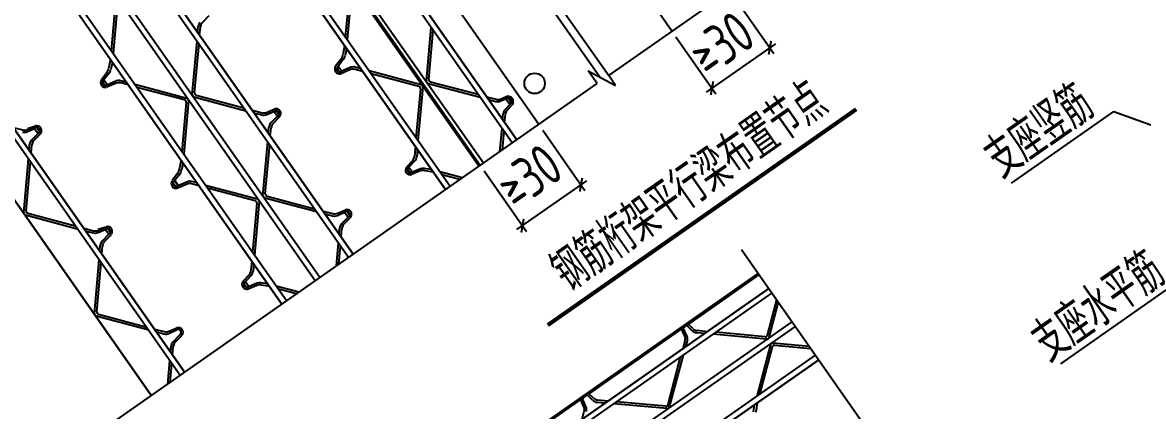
# Model space of a CAD drawing. Header units: millimetres. Extents: x 1089227 to 13101469, y 618865 to 10240562.
# Drawn here: x 2906727 to 2917541, y 4902851 to 4906608 of the extents above; entities that cross this region are included whole.
import ezdxf

# ---------------------------------------------------------------- set-up
doc = ezdxf.new("R2010")
doc.units = ezdxf.units.MM
doc.header["$LTSCALE"] = 1000
doc.header["$PDMODE"] = 3
doc.header["$PDSIZE"] = 200
doc.layers.get('0').update_dxf_attribs({"linetype": 'CONTINUOUS'})
doc.layers.get('Defpoints').update_dxf_attribs({"linetype": 'CONTINUOUS'})
for name, color, linetype in [('DIM', 3, 'CONTINUOUS'), ('文字', 7, 'CONTINUOUS'), ('钢筋桁架', 53, 'CONTINUOUS')]:
    doc.layers.add(name, color=color, linetype=linetype)
doc.styles.add('TSSD_Dimension', font='tssdeng.shx', dxfattribs={"width": 0.75, "bigfont": 'Hztxt.shx'})
doc.styles.add('TSSD_Norm', font='Tssdeng.shx', dxfattribs={"width": 0.7, "bigfont": 'hztxt.shx'})
doc.dimstyles.new('TSSD_100_1', dxfattribs={"dimtxt": 3.5, "dimasz": 1, "dimexe": 1, "dimexo": 2.5, "dimgap": 1, "dimtad": 1, "dimdec": 0, "dimlfac": 100, "dimzin": 0, "dimdsep": 46, "dimtxsty": 'TSSD_Dimension', "dimblk": 'ARCHTICK', "dimblk1": 'ARCHTICK', "dimblk2": 'ARCHTICK', "dimcen": 0, "dimdle": 1, "dimclrt": 7, "dimadec": 0, "dimazin": 0, "dimtfac": 1, "dimtdec": 0, "dimtix": 1, "dimtmove": 2, "dimatfit": 3, "dimfxl": 0, "dimtolj": 1, "dimtzin": 0, "dimarcsym": 0})

# ---------------------------------------------------------------- blocks, each defined once
blk = doc.blocks.new('_ArchTick')
at = {"color": 0, "linetype": 'ByBlock', "const_width": 0.3}
blk.add_lwpolyline([(-0.71, -0.71), (0.71, 0.71)], dxfattribs=at)
blk = doc.blocks.new('*D2438')
at = {"layer": 'Defpoints', "color": 0, "transparency": 16777216}
for p in [(1820987, 3048), (1822020, 3048), (1822020, 1981)]:
    blk.add_point(p, dxfattribs=at)
at = {"layer": 'DIM', "color": 0, "lineweight": -2, "transparency": 16777216}
for p, q in [((1820987, 2948), (1820987, 1881)), ((1822020, 2948), (1822020, 1881)), ((1820887, 1981), (1822120, 1981))]:
    blk.add_line(p, q, dxfattribs=at)
at = {"layer": 'DIM', "color": 0, "lineweight": -2, "transparency": 16777216, "xscale": 100, "yscale": 100, "zscale": 100, "rotation": 180}
blk.add_blockref('_ArchTick', (1820987, 1981), dxfattribs=at)
at = {"layer": 'DIM', "color": 0, "lineweight": -2, "transparency": 16777216, "xscale": 100, "yscale": 100, "zscale": 100}
blk.add_blockref('_ArchTick', (1822020, 1981), dxfattribs=at)
at = {"layer": 'DIM', "color": 7, "transparency": 16777216, "insert": (1821477, 2514), "char_height": 600, "attachment_point": 5, "style": 'TSSD_Dimension'}
blk.add_mtext('\\A1;≥30', dxfattribs=at)
blk = doc.blocks.new('*D2439')
at = {"layer": 'Defpoints', "color": 0, "transparency": 16777216}
for p in [(1824374, 3048), (1825397, 3048), (1824374, 2039)]:
    blk.add_point(p, dxfattribs=at)
at = {"layer": 'DIM', "color": 0, "lineweight": -2, "transparency": 16777216}
for p, q in [((1824374, 2948), (1824374, 1939)), ((1825397, 2948), (1825397, 1939)), ((1825497, 2039), (1824274, 2039))]:
    blk.add_line(p, q, dxfattribs=at)
at = {"layer": 'DIM', "color": 0, "lineweight": -2, "transparency": 16777216, "xscale": 100, "yscale": 100, "zscale": 100, "rotation": 180}
blk.add_blockref('_ArchTick', (1824374, 2039), dxfattribs=at)
at = {"layer": 'DIM', "color": 0, "lineweight": -2, "transparency": 16777216, "xscale": 100, "yscale": 100, "zscale": 100}
blk.add_blockref('_ArchTick', (1825397, 2039), dxfattribs=at)
at = {"layer": 'DIM', "color": 7, "transparency": 16777216, "insert": (1824855, 2492), "char_height": 600, "attachment_point": 5, "style": 'TSSD_Dimension'}
blk.add_mtext('\\A1;≥30', dxfattribs=at)
blk = doc.blocks.new('支座钢筋')
at = {"layer": 'DIM'}
for p, q in [((1813785.216, 3048.102), (1823052.976, 3048.102)), ((1823255.939, 3044.552), (1831741.763, 3044.552)), ((1823382.839, -117.159), (1823382.839, -5624.099)), ((1815459.373, -541.803), (1823382.839, -541.803)), ((1827136.459, -1571.774), (1828942.937, -1571.774)), ((1828942.937, -1571.774), (1830908.447, -4384.986)), ((1826217.158, -4123.075), (1828323.14, -4123.075))]:
    blk.add_line(p, q, dxfattribs=at)
at = {"layer": 'DIM', "const_width": 58.776}
blk.add_lwpolyline([(1825908.865, 592.653), (1820460.364, 592.653)], dxfattribs=at)
at = {"layer": '钢筋桁架'}
for p, q in [((1815177.486, 11323.827), (1815177.486, 3044.552)), ((1815177.486, 3044.552), (1815177.486, 11323.827)), ((1815177.486, 3044.552), (1815177.486, 11323.827)), ((1815685.883, 3044.552), (1815685.883, 11323.827)), ((1815766.521, 3044.552), (1815766.521, 11323.827)), ((1815766.521, 11323.827), (1815766.521, 3044.552)), ((1817485.442, 3048.102), (1817485.442, 11327.377)), ((1817485.442, 11327.377), (1817485.442, 3048.102)), ((1817566.081, 3048.102), (1817566.081, 11327.377)), ((1818074.478, 3048.102), (1818074.478, 11327.377)), ((1818155.116, 3048.102), (1818155.116, 11327.377)), ((1818663.513, 3048.102), (1818663.513, 11327.377)), ((1818744.151, 3048.102), (1818744.151, 11327.377)), ((1818744.151, 11327.377), (1818744.151, 3048.102)), ((1820374.265, 3048.102), (1820374.265, 11327.377)), ((1820374.265, 11327.377), (1820374.265, 3048.102)), ((1820454.904, 3048.102), (1820454.904, 11327.377)), ((1820963.301, 3048.102), (1820963.301, 11327.377)), ((1820986.992, 3048.102), (1820986.992, 11327.377)), ((1821043.939, 3048.102), (1821043.939, 11327.377)), ((1821552.336, 3048.102), (1821552.336, 11327.377)), ((1821632.974, 3048.102), (1821632.974, 11327.377)), ((1821632.974, 11327.377), (1821632.974, 3048.102)), ((1822020.251, 3048.102), (1822020.251, 11327.377)), ((1823138.388, 11327.377), (1823138.388, 3105.047)), ((1823255.939, 11320.716), (1823255.939, 3044.552)), ((1824374.195, 3048.102), (1824374.195, 11327.377)), ((1818066.664, 8017.901), (1817566.081, 7423.687)), ((1818025.36, 8017.86), (1817566.081, 7474.344)), ((1815766.521, 7375.303), (1815860.879, 7265.979)), ((1817485.442, 7375.303), (1817386.945, 7280.738)), ((1817485.442, 7325.01), (1817409.377, 7254.245)), ((1815901.061, 7205.654), (1816020.911, 7182.671)), ((1815923.554, 7229.752), (1816043.389, 7206.776)), ((1815927.694, 7244.511), (1816043.389, 7206.776)), ((1816012.711, 7185.346), (1816012.711, 7095.936)), ((1816048.192, 7172.766), (1816048.192, 7107.528)), ((1817203.771, 7172.766), (1817203.771, 7107.528)), ((1817324.27, 7244.511), (1817208.575, 7206.776)), ((1817346.763, 7220.413), (1817231.053, 7182.671)), ((1817239.252, 7185.346), (1817239.252, 7095.936)), ((1815766.521, 6972.278), (1815821.224, 7035.553)), ((1815766.521, 6921.985), (1815843.69, 7011.394)), ((1815875.081, 7069.659), (1816020.911, 7097.623)), ((1815897.606, 7045.567), (1816043.389, 7073.519)), ((1817357.662, 7042.835), (1817208.575, 7073.519)), ((1817380.187, 7066.926), (1817231.053, 7097.623)), ((1817485.442, 6921.985), (1817411.577, 7008.662)), ((1817485.442, 6972.278), (1817434.044, 7032.821)), ((1818744.151, 6972.278), (1818798.854, 7035.553)), ((1818744.151, 6921.985), (1818821.32, 7011.394)), ((1818875.236, 7045.567), (1819021.019, 7073.519)), ((1815185.3, 6277.455), (1815685.883, 6871.669)), ((1815226.603, 6277.496), (1815685.883, 6821.011)), ((1818066.664, 6277.455), (1817566.081, 6871.669)), ((1818025.36, 6277.496), (1817566.081, 6821.011)), ((1818162.929, 6277.455), (1818663.513, 6871.669)), ((1818204.233, 6277.496), (1818663.513, 6821.011)), ((1815185.3, 6234.766), (1815685.883, 5640.552)), ((1815226.603, 6234.725), (1815685.883, 5691.209)), ((1818066.664, 6234.766), (1817566.081, 5640.552)), ((1818025.36, 6234.725), (1817566.081, 5691.209)), ((1818162.929, 6234.766), (1818663.513, 5640.552)), ((1818204.233, 6234.725), (1818663.513, 5691.209)), ((1820955.487, 6234.766), (1820454.904, 5640.552)), ((1820914.183, 6234.725), (1820454.904, 5691.209)), ((1815766.521, 5592.168), (1815860.879, 5482.844)), ((1815766.521, 5541.875), (1815838.446, 5458.678)), ((1817485.442, 5592.168), (1817386.945, 5497.603)), ((1817485.442, 5541.875), (1817409.377, 5471.11)), ((1818744.151, 5592.168), (1818838.509, 5482.844)), ((1818744.151, 5541.875), (1818816.076, 5458.678)), ((1820374.265, 5592.168), (1820275.768, 5497.603)), ((1820374.265, 5541.875), (1820298.2, 5471.11)), ((1815901.061, 5422.519), (1816020.911, 5399.536)), ((1815923.554, 5446.617), (1816043.389, 5423.641)), ((1815927.694, 5461.376), (1816043.389, 5423.641)), ((1816012.711, 5402.211), (1816012.711, 5312.8)), ((1816048.192, 5389.631), (1816048.192, 5324.393)), ((1817203.771, 5389.631), (1817203.771, 5324.393)), ((1817324.27, 5461.376), (1817208.575, 5423.641)), ((1817346.763, 5437.278), (1817231.053, 5399.536)), ((1817239.252, 5402.211), (1817239.252, 5312.8)), ((1818878.691, 5422.519), (1818998.541, 5399.536)), ((1818901.184, 5446.617), (1819021.019, 5423.641)), ((1818990.341, 5402.211), (1818990.341, 5312.8)), ((1819025.822, 5389.631), (1819025.822, 5324.393)), ((1820092.594, 5389.631), (1820092.594, 5324.393)), ((1820213.093, 5461.376), (1820097.398, 5423.641)), ((1820235.586, 5437.278), (1820119.876, 5399.536)), ((1820128.075, 5402.211), (1820128.075, 5312.8)), ((1815766.521, 5189.143), (1815821.224, 5252.418)), ((1815766.521, 5138.85), (1815843.69, 5228.259)), ((1815875.081, 5286.524), (1816020.911, 5314.488)), ((1815897.606, 5262.432), (1816043.389, 5290.384)), ((1817357.662, 5259.7), (1817208.575, 5290.384)), ((1817380.187, 5283.791), (1817231.053, 5314.488)), ((1817485.442, 5138.85), (1817411.577, 5225.527)), ((1817485.442, 5189.143), (1817434.044, 5249.686)), ((1818744.151, 5189.143), (1818798.854, 5252.418)), ((1818744.151, 5138.85), (1818821.32, 5228.259)), ((1818852.711, 5286.524), (1818998.541, 5314.488)), ((1818875.236, 5262.432), (1819021.019, 5290.384)), ((1820246.485, 5259.7), (1820097.398, 5290.384)), ((1820269.01, 5283.791), (1820119.876, 5314.488)), ((1820374.265, 5138.85), (1820300.4, 5225.527)), ((1820374.265, 5189.143), (1820322.867, 5249.686)), ((1815185.3, 4494.32), (1815685.883, 5088.534)), ((1815226.603, 4494.36), (1815685.883, 5037.876)), ((1818066.664, 4494.32), (1817566.081, 5088.534)), ((1818025.36, 4494.36), (1817566.081, 5037.876)), ((1818162.929, 4494.32), (1818663.513, 5088.534)), ((1818204.233, 4494.36), (1818663.513, 5037.876)), ((1820955.487, 4494.32), (1820454.904, 5088.534)), ((1820914.183, 4494.36), (1820454.904, 5037.876)), ((1821051.753, 4494.32), (1821552.336, 5088.534)), ((1821093.056, 4494.36), (1821552.336, 5037.876)), ((1815185.3, 4451.63), (1815685.883, 3857.417)), ((1815226.603, 4451.59), (1815685.883, 3908.074)), ((1818066.664, 4451.63), (1817566.081, 3857.417)), ((1818025.36, 4451.59), (1817566.081, 3908.074)), ((1818162.929, 4451.63), (1818663.513, 3857.417)), ((1818204.233, 4451.59), (1818663.513, 3908.074)), ((1820955.487, 4451.63), (1820454.904, 3857.417)), ((1820914.183, 4451.59), (1820454.904, 3908.074)), ((1821051.753, 4451.63), (1821552.336, 3857.417)), ((1821093.056, 4451.59), (1821552.336, 3908.074)), ((1815766.521, 3809.032), (1815860.879, 3699.709)), ((1815766.521, 3758.74), (1815838.446, 3675.542)), ((1817485.442, 3809.032), (1817395.286, 3701.812)), ((1817485.442, 3758.74), (1817417.719, 3677.645)), ((1818744.151, 3809.032), (1818838.509, 3699.709)), ((1818744.151, 3758.74), (1818816.076, 3675.542)), ((1820374.265, 3809.032), (1820284.109, 3701.812)), ((1820374.265, 3758.74), (1820306.542, 3677.645)), ((1821632.974, 3809.032), (1821727.332, 3699.709)), ((1821632.974, 3758.74), (1821704.899, 3675.542)), ((1815901.061, 3639.384), (1816020.911, 3616.401)), ((1815923.554, 3663.482), (1816043.389, 3640.506)), ((1817203.771, 3606.496), (1817203.771, 3541.258)), ((1817332.611, 3665.585), (1817208.575, 3640.506)), ((1817355.105, 3641.487), (1817231.053, 3616.401)), ((1817239.252, 3618.059), (1817239.252, 3529.589)), ((1818878.691, 3639.384), (1818998.541, 3616.401)), ((1818901.184, 3663.482), (1819021.019, 3640.506)), ((1818990.341, 3618.059), (1818990.341, 3529.589)), ((1819025.822, 3606.496), (1819025.822, 3541.258)), ((1820092.594, 3606.496), (1820092.594, 3541.258)), ((1820221.434, 3665.585), (1820097.398, 3640.506)), ((1820243.928, 3641.487), (1820119.876, 3616.401)), ((1820128.075, 3618.059), (1820128.075, 3529.589)), ((1821752.551, 3665.585), (1821876.587, 3640.506)), ((1821767.514, 3639.384), (1821887.364, 3616.401)), ((1821790.007, 3663.482), (1821899.923, 3642.407)), ((1821845.909, 3618.059), (1821845.909, 3529.589)), ((1821879.164, 3618.059), (1821879.164, 3529.589)), ((1821881.39, 3606.496), (1821881.39, 3541.258)), ((1815766.521, 3406.007), (1815821.224, 3469.283)), ((1815766.521, 3355.715), (1815843.69, 3445.124)), ((1815875.081, 3503.389), (1816020.911, 3531.353)), ((1815897.606, 3479.297), (1816043.389, 3507.249)), ((1817341.979, 3478.554), (1817208.575, 3507.249)), ((1817364.504, 3502.646), (1817231.053, 3531.353)), ((1817485.442, 3355.715), (1817395.895, 3444.381)), ((1817485.442, 3406.007), (1817425.759, 3457.433)), ((1818744.151, 3406.007), (1818798.854, 3469.283)), ((1818744.151, 3355.715), (1818821.32, 3445.124)), ((1818852.711, 3503.389), (1818998.541, 3531.353)), ((1818875.236, 3479.297), (1819021.019, 3507.249)), ((1820230.802, 3478.554), (1820097.398, 3507.249)), ((1820253.327, 3502.646), (1820119.876, 3531.353)), ((1820374.265, 3355.715), (1820284.718, 3444.381)), ((1820374.265, 3406.007), (1820314.582, 3457.433)), ((1821632.974, 3406.007), (1821687.677, 3469.283)), ((1821632.974, 3355.715), (1821710.143, 3445.124)), ((1821741.534, 3503.389), (1821887.364, 3531.353)), ((1821764.059, 3479.297), (1821899.923, 3505.347)), ((1815466.138, 3044.552), (1815685.883, 3305.398)), ((1815508.27, 3044.552), (1815685.883, 3254.741)), ((1817782.835, 3048.102), (1817566.081, 3305.398)), ((1817740.694, 3048.102), (1817566.081, 3254.741)), ((1818446.759, 3048.102), (1818663.513, 3305.398)), ((1818488.9, 3048.102), (1818663.513, 3254.741)), ((1820671.658, 3048.102), (1820454.904, 3305.398)), ((1820629.517, 3048.102), (1820454.904, 3254.741)), ((1821335.582, 3048.102), (1821552.336, 3305.398)), ((1821377.723, 3048.102), (1821552.336, 3254.741)), ((1823052.976, 3274.084), (1823255.939, 2872.403)), ((1823052.976, 3048.102), (1823052.976, 3274.084)), ((1823255.939, 2872.403), (1823255.939, 3044.552)), ((1820231.2, -562.562), (1818602.303, -562.562)), ((1820209.847, -677.667), (1820235.897, -541.803)), ((1820233.939, -700.192), (1820261.903, -554.362)), ((1820348.609, -562.562), (1820260.139, -562.562)), ((1820369.934, -674.212), (1820346.951, -554.362)), ((1820394.032, -651.719), (1820372.957, -541.803)), ((1822014.62, -562.562), (1820377.259, -562.562)), ((1821992.982, -677.667), (1822019.032, -541.803)), ((1822017.074, -700.192), (1822045.038, -554.362)), ((1822132.761, -562.562), (1822043.351, -562.562)), ((1822125.757, -674.212), (1822102.774, -554.362)), ((1822149.855, -651.719), (1822128.781, -541.803)), ((1823386.389, -562.562), (1822136.885, -562.562)), ((1817530.573, -808.752), (1823382.839, -808.752)), ((1823382.839, -808.752), (1817697.919, -808.752)), ((1820086.265, -808.752), (1820175.674, -731.583)), ((1820489.29, -808.752), (1820406.092, -736.827)), ((1820539.583, -808.752), (1820430.259, -714.394)), ((1821869.4, -808.752), (1821958.809, -731.583)), ((1821919.693, -808.752), (1821982.968, -754.049)), ((1822245.113, -808.752), (1822161.916, -736.827)), ((1822295.406, -808.752), (1822186.082, -714.394)), ((1817540.694, -889.39), (1823382.839, -889.39)), ((1821182.18, -1389.973), (1820587.967, -889.39)), ((1821182.14, -1348.67), (1820638.624, -889.39)), ((1821224.87, -1389.973), (1821819.084, -889.39)), ((1821224.911, -1348.67), (1821768.426, -889.39)), ((1822938.004, -1389.973), (1822343.79, -889.39)), ((1822937.963, -1348.67), (1822394.447, -889.39)), ((1822980.693, -1389.973), (1823386.389, -1048.203)), ((1822980.734, -1348.67), (1823382.839, -1008.884)), ((1817650.075, -1397.787), (1823382.839, -1397.787)), ((1817650.075, -1478.425), (1823382.839, -1478.425)), ((1822938.004, -1486.239), (1822343.79, -1986.822)), ((1822937.963, -1527.543), (1822394.447, -1986.822)), ((1822980.693, -1486.239), (1823386.389, -1828.01)), ((1822980.734, -1527.543), (1823382.839, -1867.328)), ((1817678.438, -1986.822), (1823382.839, -1986.822)), ((1817688.56, -2067.461), (1823382.839, -2067.461)), ((1823382.839, -2067.461), (1817697.919, -2067.461)), ((1822245.113, -2067.461), (1822174.348, -2143.526)), ((1822295.406, -2067.461), (1822200.841, -2165.958))]:
    blk.add_line(p, q, dxfattribs=at)
blk.add_circle((1822312.375, 3568.866), 148.138, dxfattribs=at)
for centre, radius, start, end in [((1815921.815, 7313.886), 110.204, 220.8437797, 259.1446983), ((1815944.306, 7337.985), 110.204, 220.7974802, 259.1462291), ((1816020.911, 7140.147), 42.524, 270, 90), ((1816020.911, 7140.147), 69.763, 288.7964133, 71.2035867), ((1817231.053, 7140.147), 69.763, 108.7964133, 251.2035867), ((1817231.053, 7140.147), 42.524, 90, 270), ((1817303.518, 7352.744), 110.204, 280.8537709, 319.2025198), ((1817330.168, 7325.983), 106.866, 278.9334419, 317.8335953), ((1815904.593, 6963.48), 110.204, 105.532829, 139.1562203), ((1815927.118, 6939.388), 110.204, 105.532829, 139.2025198), ((1817328.15, 6936.656), 110.204, 40.7974802, 74.467171), ((1817350.675, 6960.747), 110.204, 40.8437797, 74.467171), ((1818882.222, 6963.48), 110.204, 105.532829, 139.1562203), ((1818904.748, 6939.388), 110.204, 105.532829, 139.2025198), ((1815210.547, 6256.11), 33.061, 139.7886036, 220.2113964), ((1815251.817, 6256.11), 33.061, 139.6961137, 220.3038863), ((1818000.147, 6256.11), 33.061, 319.6961137, 40.3038863), ((1818041.416, 6256.11), 33.061, 319.7886036, 40.2113964), ((1818188.177, 6256.11), 33.061, 139.7886036, 220.2113964), ((1818229.447, 6256.11), 33.061, 139.6961137, 220.3038863), ((1815921.815, 5530.751), 110.204, 220.8437797, 259.1446983), ((1815944.306, 5554.85), 110.204, 220.7974802, 259.1462291), ((1816020.911, 5357.012), 42.524, 270, 90), ((1816020.911, 5357.012), 69.763, 288.7964133, 71.2035867), ((1817231.053, 5357.012), 69.763, 108.7964133, 251.2035867), ((1817231.053, 5357.012), 42.524, 90, 270), ((1817303.518, 5569.609), 110.204, 280.8537709, 319.2025198), ((1817330.168, 5542.848), 106.866, 278.9334419, 317.8335953), ((1818899.445, 5530.751), 110.204, 220.8437797, 259.1446983), ((1818921.936, 5554.85), 110.204, 220.7974802, 259.1462291), ((1818998.541, 5357.012), 42.524, 270, 90), ((1818998.541, 5357.012), 69.763, 288.7964133, 71.2035867), ((1820119.876, 5357.012), 69.763, 108.7964133, 251.2035867), ((1820119.876, 5357.012), 42.524, 90, 270), ((1820192.341, 5569.609), 110.204, 280.8537709, 319.2025198), ((1820218.991, 5542.848), 106.866, 278.9334419, 317.8335953), ((1815904.593, 5180.345), 110.204, 105.532829, 139.1562203), ((1815927.118, 5156.253), 110.204, 105.532829, 139.2025198), ((1817328.15, 5153.521), 110.204, 40.7974802, 74.467171), ((1817350.675, 5177.612), 110.204, 40.8437797, 74.467171), ((1818882.222, 5180.345), 110.204, 105.532829, 139.1562203), ((1818904.748, 5156.253), 110.204, 105.532829, 139.2025198), ((1820216.973, 5153.521), 110.204, 40.7974802, 74.467171), ((1820239.498, 5177.612), 110.204, 40.8437797, 74.467171), ((1815210.547, 4472.975), 33.061, 139.7886036, 220.2113964), ((1815251.817, 4472.975), 33.061, 139.6961137, 220.3038863), ((1818000.147, 4472.975), 33.061, 319.6961137, 40.3038863), ((1818041.416, 4472.975), 33.061, 319.7886036, 40.2113964), ((1818188.177, 4472.975), 33.061, 139.7886036, 220.2113964), ((1818229.447, 4472.975), 33.061, 139.6961137, 220.3038863), ((1820888.97, 4472.975), 33.061, 319.6961137, 40.3038863), ((1820930.239, 4472.975), 33.061, 319.7886036, 40.2113964), ((1821077, 4472.975), 33.061, 139.7886036, 220.2113964), ((1821118.27, 4472.975), 33.061, 139.6961137, 220.3038863), ((1815921.815, 3747.616), 110.204, 220.8437797, 259.1446983), ((1815944.306, 3771.715), 110.204, 220.7974802, 259.1462291), ((1816020.911, 3573.877), 42.524, 270, 90), ((1816020.911, 3573.877), 69.763, 288.7964133, 71.2035867), ((1817231.053, 3573.877), 69.763, 108.7964133, 251.2035867), ((1817231.053, 3573.877), 42.524, 90, 270), ((1817311.859, 3773.818), 110.204, 280.8537709, 319.2025198), ((1817334.35, 3749.719), 110.204, 280.8553017, 319.1562203), ((1818899.445, 3747.616), 110.204, 220.8437797, 259.1446983), ((1818921.936, 3771.715), 110.204, 220.7974802, 259.1462291), ((1818998.541, 3573.877), 42.524, 270, 90), ((1818998.541, 3573.877), 69.763, 288.7964133, 71.2035867), ((1820119.876, 3573.877), 69.763, 108.7964133, 251.2035867), ((1820119.876, 3573.877), 42.524, 90, 270), ((1820200.682, 3773.818), 110.204, 280.8537709, 319.2025198), ((1820223.173, 3749.719), 110.204, 280.8553017, 319.1562203), ((1821788.268, 3747.616), 110.204, 220.8437797, 259.1446983), ((1821810.759, 3771.715), 110.204, 220.7974802, 259.1462291), ((1821854.109, 3573.877), 42.524, 270, 90), ((1821854.109, 3573.877), 69.763, 288.7964133, 71.2035867), ((1821887.364, 3573.877), 42.524, 72.8212517, 90), ((1815904.593, 3397.21), 110.204, 105.532829, 139.1562203), ((1815927.118, 3373.118), 110.204, 105.532829, 139.2025198), ((1817312.468, 3372.375), 110.204, 40.7974802, 74.467171), ((1817305.178, 3358.169), 156.183, 39.461709, 67.6755452), ((1818882.222, 3397.21), 110.204, 105.532829, 139.1562203), ((1818904.748, 3373.118), 110.204, 105.532829, 139.2025198), ((1820201.291, 3372.375), 110.204, 40.7974802, 74.467171), ((1820194.001, 3358.169), 156.183, 39.461709, 67.6755452), ((1821771.046, 3397.21), 110.204, 105.532829, 139.1562203), ((1821793.571, 3373.118), 110.204, 105.532829, 139.2025198), ((1821887.364, 3573.877), 42.524, 270, 287.1787483), ((1820304.427, -554.362), 42.524, 162.8212407, 180), ((1820304.427, -554.362), 42.524, 0, 17.1787593), ((1822087.562, -554.362), 42.524, 162.8212407, 180), ((1822060.25, -554.362), 42.524, 0, 17.1787593), ((1820103.668, -648.155), 110.204, 310.7974792, 344.4671797), ((1820127.76, -670.68), 110.204, 310.8437833, 344.4671797), ((1820478.166, -653.458), 110.204, 190.8552953, 229.1562167), ((1820502.265, -630.967), 110.204, 190.8537792, 229.2025208), ((1821886.803, -648.155), 110.204, 310.7974792, 344.4671797), ((1821910.895, -670.68), 110.204, 310.8437833, 344.4671797), ((1822233.989, -653.458), 110.204, 190.8552953, 229.1562167), ((1822258.088, -630.967), 110.204, 190.8537792, 229.2025208), ((1821203.525, -1323.456), 33.061, 229.6961178, 310.3038822), ((1821203.525, -1364.726), 33.061, 229.7886035, 310.2113965), ((1822959.348, -1323.456), 33.061, 229.6961178, 310.3038822), ((1822959.348, -1364.726), 33.061, 229.7886035, 310.2113965), ((1822959.348, -1552.756), 33.061, 49.6961178, 130.3038822), ((1822959.348, -1511.487), 33.061, 49.7886035, 130.2113965)]:
    blk.add_arc(centre, radius, start, end, dxfattribs=at)
at = {"layer": '文字', "style": 'TSSD_Norm', "width": 0.7}
for s, p in [('钢筋桁架平行梁布置节点', (1820979.839, 772.183)), ('支座竖筋', (1827054.014, -1474.809)), ('支座水平筋', (1826087.553, -4045.835))]:
    blk.add_text(s, height=600, dxfattribs=at).set_placement(p)
at = {"layer": 'DIM'}
for base, p1, p2, angle, picture, middle in [((1822020.251, 1980.62), (1820986.992, 3048.102), (1822020.251, 3048.102), 0, '*D2438', (1821477.263, 2513.63)), ((1824374.195, 2038.896), (1825396.795, 3048.102), (1824374.195, 3048.102), 180, '*D2439', (1824855.195, 2491.801))]:
    dim = blk.add_linear_dim(base=base, p1=p1, p2=p2, angle=angle, text='≥30', dimstyle='TSSD_100_1', override={"dimtxt": 600, "dimasz": 100, "dimexe": 100, "dimexo": 100, "dimdle": 100}, dxfattribs=at)
    dim.commit()
    dim.dimension.update_dxf_attribs({"geometry": picture, "text_midpoint": middle, "dimtype": 129})

msp = doc.modelspace()

# ---------------------------------------------------------------- block references
at = {"xscale": 0.6666666666666665, "yscale": 0.6666666666666665, "zscale": 0.6666666666666665, "rotation": 35.00532206532387}
msp.add_blockref('支座钢筋', (1917929.662, 4207154.878), dxfattribs=at)

doc.saveas('drawing.dxf')
